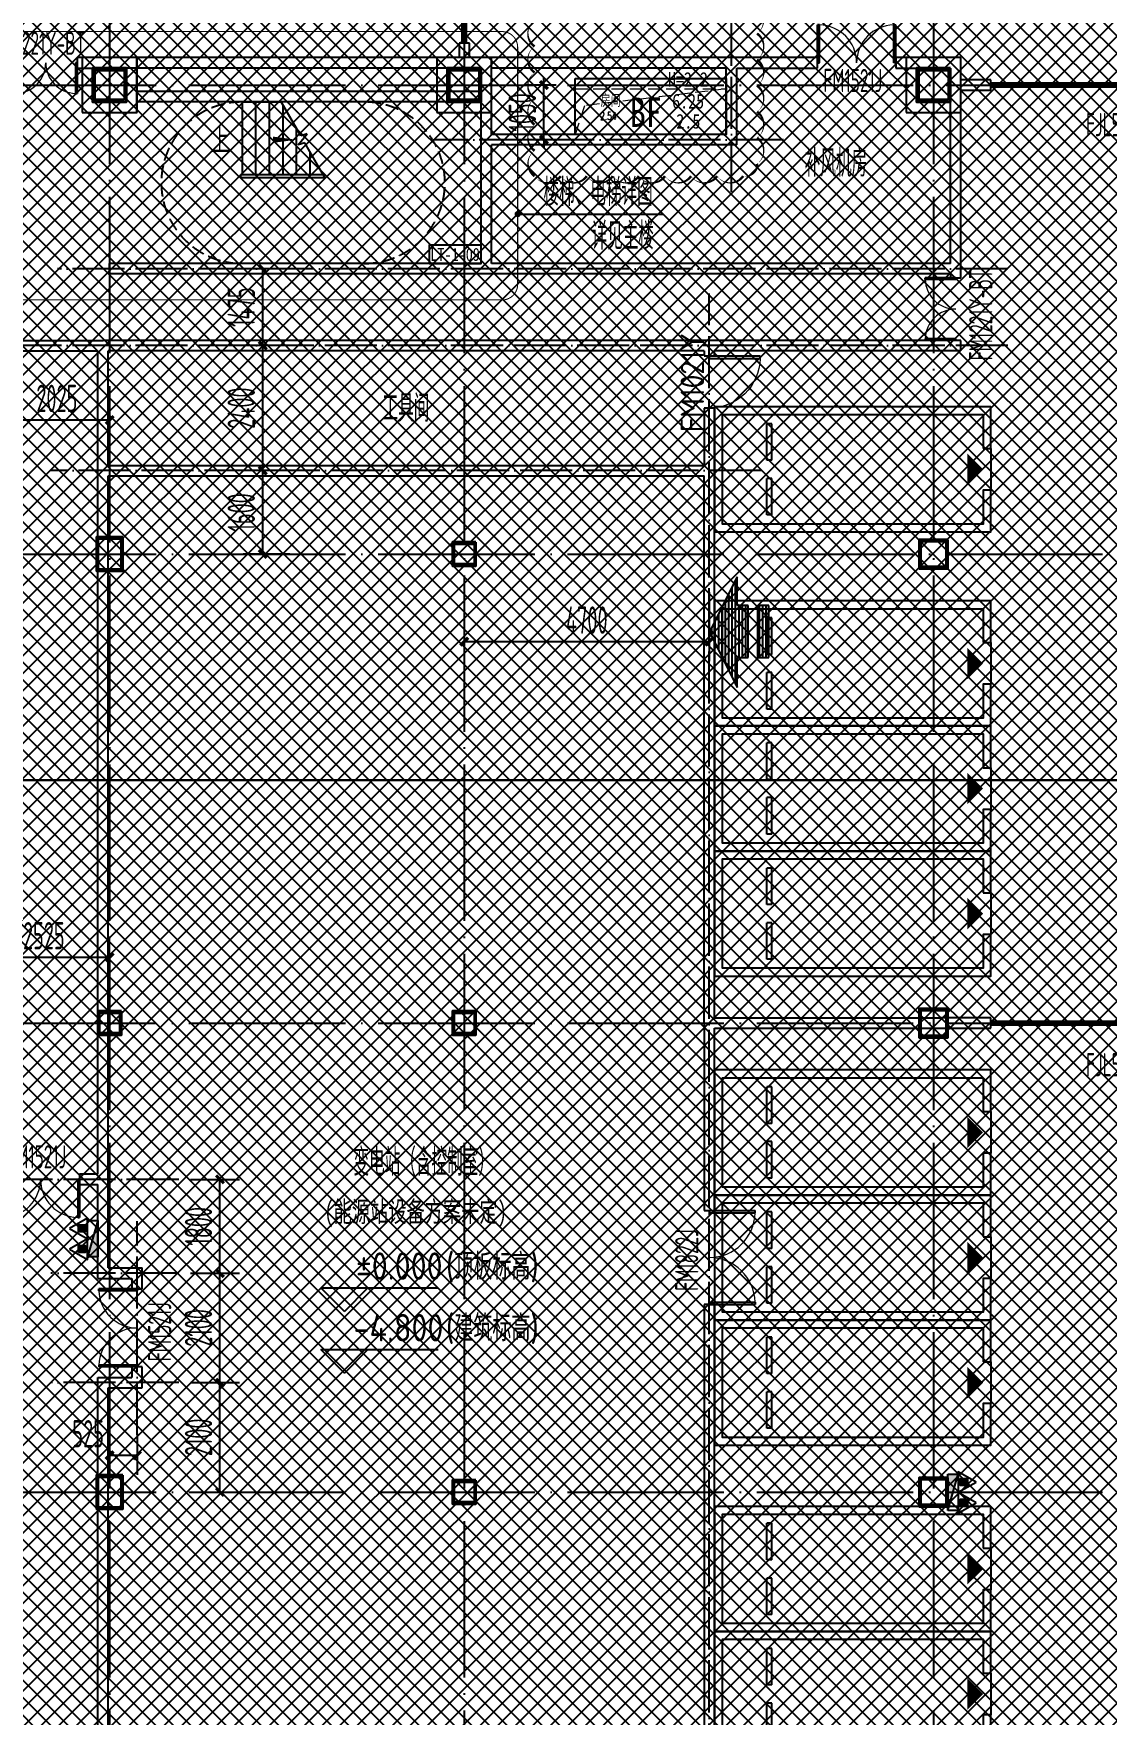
# Model space of a CAD drawing. Extents: x -473190 to 2138458, y -81875 to 2633646.
# Drawn here: x -21955 to -1384, y 123544 to 155797 of the extents above; entities that cross this region are included whole.
import ezdxf
from ezdxf.enums import TextEntityAlignment as Align

# ---------------------------------------------------------------- set-up
doc = ezdxf.new("R2010")
doc.units = 0
doc.header["$LTSCALE"] = 1000
for name, pattern in [('__DASH', [0.35, 0.25, -0.1]), ('DASH', [0.35, 0.25, -0.1]), ('DOTE', [2.42, 2, -0.2, 0.02, -0.2])]:
    doc.linetypes.add(name, pattern=pattern)
for name, color, linetype in [('00-停车位', 67, 'Continuous'), ('A-COLUMN', 2, 'Continuous'), ('A-DIM_SYMB', 3, 'Continuous'), ('A-PUB_TEXT', 7, 'Continuous'), ('A-ROOM_NAME', 23, 'Continuous'), ('A-STAIR', 3, 'Continuous'), ('A-WALL', 2, 'Continuous'), ('DIM_ELEV', 3, 'Continuous'), ('DIM_LEAD', 3, 'Continuous'), ('DOOR_FIRE', 4, 'Continuous'), ('DOOR_FIRE_TEXT', 7, 'Continuous'), ('DOTE', 1, 'DOTE'), ('PUB_DIM', 3, 'Continuous'), ('PUB_TEXT', 7, 'Continuous'), ('SPACE', 7, 'Continuous'), ('SRC-03F$0$A-SYMB-NUMB-T', 4, 'Continuous'), ('SRC-03F$0$A-WALL', 7, 'Continuous'), ('STAIR', 2, 'Continuous'), ('W-EQUIP_消火栓', 7, 'Continuous'), ('W-EQUIP_灭火器', 7, 'Continuous'), ('WINDOW', 4, 'Continuous'), ('WINDOW_TEXT', 7, 'Continuous'), ('索引线', 252, 'Continuous'), ('车行线', 4, 'Continuous'), ('雨棚投影', 147, 'Continuous')]:
    doc.layers.add(name, color=color, linetype=linetype)
doc.layers.add('HOLE', color=52, linetype='Continuous', lineweight=15)
doc.layers.add('钢柱', color=51, linetype='Continuous', lineweight=35)
doc.styles.add('8B2_01', font='simhei.ttf', dxfattribs={"width": 0.8})
doc.styles.add('8B2_02', font='tssdeng.shx', dxfattribs={"width": 0.6, "bigfont": 'TSSDCHN.shx'})
doc.styles.add('_TCH_DIM', font='SIMPLEX', dxfattribs={"bigfont": 'GBCBIG'})
doc.styles.add('_TCH_DIM_T3', font='tssdeng.shx', dxfattribs={"width": 0.564706, "bigfont": '@@@tssdchn.shx'})
doc.styles.add('_TCH_SPACE', font='SIMPLEX', dxfattribs={"height": 5, "bigfont": 'GBCBIG'})
doc.styles.add('_TCH_WINDOW', font='tssdeng.shx', dxfattribs={"width": 0.8, "height": 3.5, "bigfont": 'tssdchn.shx'})
doc.styles.add('SRC-03F$0$ECADI-TXT', font='simplex.shx', dxfattribs={"bigfont": 'hztxt.shx'})
doc.styles.get("Standard").update_dxf_attribs({"font": 'gbenor.shx', "bigfont": 'gbcbig.shx'})
doc.styles.add('黑体', font='simhei.ttf', dxfattribs={"width": 0.65})
doc.dimstyles.new('_TCH_ARCH&&150', dxfattribs={"dimtxt": 525, "dimasz": 150, "dimexe": 375, "dimexo": 450, "dimgap": 150, "dimtad": 1, "dimdec": 0, "dimzin": 0, "dimdsep": 46, "dimtxsty": '_TCH_DIM_T3', "dimblk": 'ARCHTICK', "dimcen": 0.09, "dimclrt": 7, "dimazin": 2, "dimtfac": 1, "dimtdec": 0, "dimtix": 1, "dimtmove": 2, "dimatfit": 3, "dimfxl": 0, "dimtolj": 1, "dimtzin": 0, "dimarcsym": 0})
pattern_1 = [(180, (1311608.96, -1168846.2), (8e-15, -101.6), [])]

# ---------------------------------------------------------------- blocks, each defined once
blk = doc.blocks.new('车位2400x5300')
at = {"layer": '00-停车位', "color": 251}
for p, q in [((-875, -1000), (-175, -1000)), ((-875, -1100), (-875, -1000)), ((-875, -1100), (-175, -1100)), ((-175, -1100), (-175, -1000)), ((175, -1000), (875, -1000)), ((175, -1100), (175, -1000)), ((175, -1100), (875, -1100)), ((875, -1100), (875, -1000)), ((400, -5300), (-400, -5300))]:
    blk.add_line(p, q, dxfattribs=at)
blk.add_lwpolyline([(400, -5150), (400, -5300), (1200, -5300), (1200, 0), (-1200, 0), (-1200, -5300), (-400, -5300), (-400, -5150), (-1050, -5150), (-1050, -150), (1050, -150), (1050, -5150), (400, -5150)], dxfattribs=at)
blk.add_lwpolyline([(0, -5150, 0, 600, 0), (0, -4850, 600, 600, 0)], format="xyseb", dxfattribs=at)
blk = doc.blocks.new('A$C796A13F6')
at = {"layer": '车行线', "linetype": '__DASH', "ltscale": 1.5}
blk.add_lwpolyline([(-72275, 0, -0.414214), (-69275, -3000)], format="xyb", dxfattribs=at)
blk = doc.blocks.new('TH66')
h = blk.add_hatch()
h.set_pattern_fill('ANSI31', color=246, scale=64, angle=135, style=0)
h.set_pattern_definition(pattern_1)
h.paths.add_polyline_path([(1277447, 511619), (1277447, 511948), (1278305, 511948), (1276651, 512782), (1274986, 511948), (1275880, 511948), (1275880, 511619)])
h = blk.add_hatch()
h.set_pattern_fill('ANSI31', color=246, scale=64, angle=135, style=0)
h.set_pattern_definition(pattern_1)
h.paths.add_polyline_path([(1277447, 510999), (1277447, 511335), (1275880, 511335), (1275880, 510999)])
at = {"color": 2}
for p, q in [((1276651, 512782), (1274986, 511948)), ((1278305, 511948), (1276651, 512782)), ((1274986, 511948), (1275880, 511948)), ((1275880, 511948), (1275880, 511619)), ((1275880, 511619), (1277447, 511619)), ((1277447, 511948), (1278305, 511948)), ((1277447, 511619), (1277447, 511948)), ((1275880, 511335), (1277447, 511335)), ((1275880, 511335), (1275880, 510999)), ((1275880, 510999), (1277447, 510999)), ((1277447, 510999), (1277447, 511335))]:
    blk.add_line(p, q, dxfattribs=at)
blk = doc.blocks.new('A$C145B3C7C')
at = {"xscale": 0.6400000000000002, "yscale": 0.6400000000000002, "zscale": 0.6400000000000002, "rotation": 90}
blk.add_blockref('TH66', (402533, -833705), dxfattribs=at)
blk = doc.blocks.new('A$C00330F2E')
at = {"layer": 'A-COLUMN'}
for p, q in [((34175, 200), (33125, 200)), ((33125, 200), (33125, -850)), ((34175, -850), (34175, 200)), ((40975, 200), (39925, 200)), ((39925, 200), (39925, -850)), ((40975, -850), (40975, 200)), ((49975, 200), (48925, 200)), ((48925, 200), (48925, -850)), ((49975, -850), (49975, 200)), ((33125, -850), (34175, -850)), ((39925, -850), (40975, -850)), ((48925, -850), (49975, -850))]:
    blk.add_line(p, q, dxfattribs=at)
at = {"layer": '钢柱', "color": 4, "lineweight": 35}
for points in [[(33975, 0), (33325, 0), (33325, -650), (33975, -650)], [(40775, 0), (40125, 0), (40125, -650), (40775, -650)], [(49775, 0), (49125, 0), (49125, -650), (49775, -650)], [(33935, -610), (33365, -610), (33365, -40), (33935, -40)], [(40735, -610), (40165, -610), (40165, -40), (40735, -40)], [(49735, -610), (49165, -610), (49165, -40), (49735, -40)], [(33900, -9000), (33400, -9000), (33400, -9650), (33900, -9650)], [(33870, -9620), (33430, -9620), (33430, -9030), (33870, -9030)], [(40675, -9100), (40225, -9100), (40225, -9550), (40675, -9550)], [(40645, -9520), (40255, -9520), (40255, -9130), (40645, -9130)], [(49725, -9050), (49175, -9050), (49175, -9600), (49725, -9600)], [(49695, -9570), (49205, -9570), (49205, -9080), (49695, -9080)], [(49725, -18050), (49175, -18050), (49175, -18600), (49725, -18600)], [(33875, -18100), (33425, -18100), (33425, -18550), (33875, -18550)], [(33845, -18520), (33455, -18520), (33455, -18130), (33845, -18130)], [(40675, -18100), (40225, -18100), (40225, -18550), (40675, -18550)], [(40645, -18520), (40255, -18520), (40255, -18130), (40645, -18130)], [(49695, -18570), (49205, -18570), (49205, -18080), (49695, -18080)], [(33900, -27000), (33400, -27000), (33400, -27650), (33900, -27650)], [(33870, -27620), (33430, -27620), (33430, -27030), (33870, -27030)], [(49725, -27050), (49175, -27050), (49175, -27600), (49725, -27600)], [(49695, -27570), (49205, -27570), (49205, -27080), (49695, -27080)], [(40675, -27100), (40225, -27100), (40225, -27550), (40675, -27550)], [(40645, -27520), (40255, -27520), (40255, -27130), (40645, -27130)]]:
    blk.add_lwpolyline(points, close=True, dxfattribs=at)
blk = doc.blocks.new('A$C4F5A101F')
at = {"layer": 'DOTE', "color": 16, "linetype": 'DOTE', "ltscale": 1.5}
for p, q in [((-223139.7, 16373.7), (-223139.7, -213765.2)), ((-216339.7, 16373.7), (-216339.7, -213765.2)), ((-207339.7, 16373.7), (-207339.7, -213765.2)), ((-297848.4, -3257.4), (-173939.7, -3257.4)), ((-297848.4, -12257.4), (-173939.7, -12257.4)), ((-297848.4, -21257.4), (-173939.7, -21257.4)), ((-297848.4, -30257.4), (-173939.7, -30257.4))]:
    blk.add_line(p, q, dxfattribs=at)
blk = doc.blocks.new('_ArchTick')
at = {"color": 0, "linetype": 'ByBlock', "const_width": 0.4}
blk.add_lwpolyline([(-0.5, -0.5), (0.5, 0.5)], dxfattribs=at)
blk = doc.blocks.new('*D5518')
at = {"layer": 'Defpoints', "color": 0, "transparency": 16777216}
for p in [(41325, 4421), (46025, 4421), (46025, 3019)]:
    blk.add_point(p, dxfattribs=at)
at = {"layer": 'PUB_DIM', "color": 0, "lineweight": -2, "transparency": 16777216}
for p, q in [((41325, 3971), (41325, 2644)), ((46025, 3971), (46025, 2644)), ((41325, 3019), (46025, 3019))]:
    blk.add_line(p, q, dxfattribs=at)
at = {"layer": 'PUB_DIM', "color": 0, "lineweight": -2, "transparency": 16777216, "xscale": 150, "yscale": 150, "zscale": 150, "rotation": 180}
blk.add_blockref('_ArchTick', (41325, 3019), dxfattribs=at)
at = {"layer": 'PUB_DIM', "color": 0, "lineweight": -2, "transparency": 16777216, "xscale": 150, "yscale": 150, "zscale": 150}
blk.add_blockref('_ArchTick', (46025, 3019), dxfattribs=at)
at = {"layer": 'PUB_DIM', "color": 7, "transparency": 16777216, "insert": (43675, 3432), "char_height": 525, "attachment_point": 5, "style": '_TCH_DIM_T3'}
blk.add_mtext('\\A1;4700', dxfattribs=at)
blk = doc.blocks.new('*D5526')
at = {"layer": 'Defpoints', "color": 0, "transparency": 16777216}
for p in [(34525, -11733), (35050, -11733), (35050, -12593)]:
    blk.add_point(p, dxfattribs=at)
at = {"layer": 'PUB_DIM', "color": 0, "lineweight": -2, "transparency": 16777216}
for p, q in [((34525, -12183), (34525, -12968)), ((35050, -12183), (35050, -12968)), ((34525, -12593), (35050, -12593))]:
    blk.add_line(p, q, dxfattribs=at)
at = {"layer": 'PUB_DIM', "color": 0, "lineweight": -2, "transparency": 16777216, "xscale": 150, "yscale": 150, "zscale": 150, "rotation": 180}
blk.add_blockref('_ArchTick', (34525, -12593), dxfattribs=at)
at = {"layer": 'PUB_DIM', "color": 0, "lineweight": -2, "transparency": 16777216, "xscale": 150, "yscale": 150, "zscale": 150}
blk.add_blockref('_ArchTick', (35050, -12593), dxfattribs=at)
at = {"layer": 'PUB_DIM', "color": 7, "transparency": 16777216, "insert": (34113, -12180), "char_height": 525, "attachment_point": 5, "style": '_TCH_DIM_T3'}
blk.add_mtext('\\A1;525', dxfattribs=at)
blk = doc.blocks.new('*D5527')
at = {"layer": 'Defpoints', "color": 0, "transparency": 16777216}
for p in [(35624, -11200), (36641, -11200), (35624, -13300)]:
    blk.add_point(p, dxfattribs=at)
at = {"layer": 'PUB_DIM', "color": 0, "lineweight": -2, "transparency": 16777216}
for p, q in [((36074, -11200), (37016, -11200)), ((36641, -13300), (36641, -11200)), ((36074, -13300), (37016, -13300))]:
    blk.add_line(p, q, dxfattribs=at)
at = {"layer": 'PUB_DIM', "color": 0, "lineweight": -2, "transparency": 16777216, "xscale": 150, "yscale": 150, "zscale": 150}
for p, rotation in [((36641, -11200), 90), ((36641, -13300), 270)]:
    blk.add_blockref('_ArchTick', p, dxfattribs=dict(at, rotation=rotation))
at = {"layer": 'PUB_DIM', "color": 7, "transparency": 16777216, "insert": (36229, -12250), "char_height": 525, "attachment_point": 5, "rotation": 90, "style": '_TCH_DIM_T3'}
blk.add_mtext('\\A1;2100', dxfattribs=at)
blk = doc.blocks.new('*D5528')
at = {"layer": 'Defpoints', "color": 0, "transparency": 16777216}
for p in [(35624, -9100), (36641, -9100), (35624, -11200)]:
    blk.add_point(p, dxfattribs=at)
at = {"layer": 'PUB_DIM', "color": 0, "lineweight": -2, "transparency": 16777216}
for p, q in [((36074, -9100), (37016, -9100)), ((36641, -11200), (36641, -9100)), ((36074, -11200), (37016, -11200))]:
    blk.add_line(p, q, dxfattribs=at)
at = {"layer": 'PUB_DIM', "color": 0, "lineweight": -2, "transparency": 16777216, "xscale": 150, "yscale": 150, "zscale": 150}
for p, rotation in [((36641, -9100), 90), ((36641, -11200), 270)]:
    blk.add_blockref('_ArchTick', p, dxfattribs=dict(at, rotation=rotation))
at = {"layer": 'PUB_DIM', "color": 7, "transparency": 16777216, "insert": (36229, -10150), "char_height": 525, "attachment_point": 5, "rotation": 90, "style": '_TCH_DIM_T3'}
blk.add_mtext('\\A1;2100', dxfattribs=at)
blk = doc.blocks.new('*D5529')
at = {"layer": 'Defpoints', "color": 0, "transparency": 16777216}
for p in [(35624, -7300), (36641, -7300), (35624, -9100)]:
    blk.add_point(p, dxfattribs=at)
at = {"layer": 'PUB_DIM', "color": 0, "lineweight": -2, "transparency": 16777216}
for p, q in [((36074, -7300), (37016, -7300)), ((36641, -9100), (36641, -7300)), ((36074, -9100), (37016, -9100))]:
    blk.add_line(p, q, dxfattribs=at)
at = {"layer": 'PUB_DIM', "color": 0, "lineweight": -2, "transparency": 16777216, "xscale": 150, "yscale": 150, "zscale": 150}
for p, rotation in [((36641, -7300), 90), ((36641, -9100), 270)]:
    blk.add_blockref('_ArchTick', p, dxfattribs=dict(at, rotation=rotation))
at = {"layer": 'PUB_DIM', "color": 7, "transparency": 16777216, "insert": (36229, -8200), "char_height": 525, "attachment_point": 5, "rotation": 90, "style": '_TCH_DIM_T3'}
blk.add_mtext('\\A1;1800', dxfattribs=at)
blk = doc.blocks.new('*D5530')
at = {"layer": 'Defpoints', "color": 0, "transparency": 16777216}
for p in [(37462, 6300), (38433, 6300), (38433, 4700)]:
    blk.add_point(p, dxfattribs=at)
at = {"layer": 'PUB_DIM', "color": 0, "lineweight": -2, "transparency": 16777216}
for p, q in [((37983, 6300), (37087, 6300)), ((37462, 4700), (37462, 6300)), ((37983, 4700), (37087, 4700))]:
    blk.add_line(p, q, dxfattribs=at)
at = {"layer": 'PUB_DIM', "color": 0, "lineweight": -2, "transparency": 16777216, "xscale": 150, "yscale": 150, "zscale": 150}
for p, rotation in [((37462, 6300), 90), ((37462, 4700), 270)]:
    blk.add_blockref('_ArchTick', p, dxfattribs=dict(at, rotation=rotation))
at = {"layer": 'PUB_DIM', "color": 7, "transparency": 16777216, "insert": (37049, 5500), "char_height": 525, "attachment_point": 5, "rotation": 90, "style": '_TCH_DIM_T3'}
blk.add_mtext('\\A1;1600', dxfattribs=at)
blk = doc.blocks.new('*D5531')
at = {"layer": 'Defpoints', "color": 0, "transparency": 16777216}
for p in [(37462, 8700), (38433, 8700), (38433, 6300)]:
    blk.add_point(p, dxfattribs=at)
at = {"layer": 'PUB_DIM', "color": 0, "lineweight": -2, "transparency": 16777216}
for p, q in [((37983, 8700), (37087, 8700)), ((37462, 6300), (37462, 8700)), ((37983, 6300), (37087, 6300))]:
    blk.add_line(p, q, dxfattribs=at)
at = {"layer": 'PUB_DIM', "color": 0, "lineweight": -2, "transparency": 16777216, "xscale": 150, "yscale": 150, "zscale": 150}
for p, rotation in [((37462, 8700), 90), ((37462, 6300), 270)]:
    blk.add_blockref('_ArchTick', p, dxfattribs=dict(at, rotation=rotation))
at = {"layer": 'PUB_DIM', "color": 7, "transparency": 16777216, "insert": (37049, 7500), "char_height": 525, "attachment_point": 5, "rotation": 90, "style": '_TCH_DIM_T3'}
blk.add_mtext('\\A1;2400', dxfattribs=at)
blk = doc.blocks.new('*D5532')
at = {"layer": 'Defpoints', "color": 0, "transparency": 16777216}
for p in [(37462, 10175), (38433, 10175), (38433, 8700)]:
    blk.add_point(p, dxfattribs=at)
at = {"layer": 'PUB_DIM', "color": 0, "lineweight": -2, "transparency": 16777216}
for p, q in [((37983, 10175), (37087, 10175)), ((37462, 8700), (37462, 10175)), ((37983, 8700), (37087, 8700))]:
    blk.add_line(p, q, dxfattribs=at)
at = {"layer": 'PUB_DIM', "color": 0, "lineweight": -2, "transparency": 16777216, "xscale": 150, "yscale": 150, "zscale": 150}
for p, rotation in [((37462, 10175), 90), ((37462, 8700), 270)]:
    blk.add_blockref('_ArchTick', p, dxfattribs=dict(at, rotation=rotation))
at = {"layer": 'PUB_DIM', "color": 7, "transparency": 16777216, "insert": (37049, 9437), "char_height": 525, "attachment_point": 5, "rotation": 90, "style": '_TCH_DIM_T3'}
blk.add_mtext('\\A1;1475', dxfattribs=at)
blk = doc.blocks.new('*D5533')
at = {"layer": 'Defpoints', "color": 0, "transparency": 16777216}
for p in [(50325, 15762), (46450, 14577), (50325, 14577)]:
    blk.add_point(p, dxfattribs=at)
at = {"layer": 'PUB_DIM', "color": 0, "lineweight": -2, "transparency": 16777216}
for p, q in [((46450, 15027), (46450, 16137)), ((50325, 15027), (50325, 16137)), ((46450, 15762), (50325, 15762))]:
    blk.add_line(p, q, dxfattribs=at)
at = {"layer": 'PUB_DIM', "color": 0, "lineweight": -2, "transparency": 16777216, "xscale": 150, "yscale": 150, "zscale": 150, "rotation": 180}
blk.add_blockref('_ArchTick', (46450, 15762), dxfattribs=at)
at = {"layer": 'PUB_DIM', "color": 0, "lineweight": -2, "transparency": 16777216, "xscale": 150, "yscale": 150, "zscale": 150}
blk.add_blockref('_ArchTick', (50325, 15762), dxfattribs=at)
at = {"layer": 'PUB_DIM', "color": 7, "transparency": 16777216, "insert": (48388, 16175), "char_height": 525, "attachment_point": 5, "style": '_TCH_DIM_T3'}
blk.add_mtext('\\A1;3875', dxfattribs=at)
blk = doc.blocks.new('*D5534')
at = {"layer": 'Defpoints', "color": 0, "transparency": 16777216}
for p in [(42852, 13700), (43535, 13700), (43535, 12650)]:
    blk.add_point(p, dxfattribs=at)
at = {"layer": 'PUB_DIM', "color": 0, "lineweight": -2, "transparency": 16777216}
for p, q in [((43085, 13700), (42477, 13700)), ((42852, 13700), (42852, 13850)), ((42852, 12650), (42852, 13700)), ((43085, 12650), (42477, 12650)), ((42852, 12650), (42852, 12500))]:
    blk.add_line(p, q, dxfattribs=at)
at = {"layer": 'PUB_DIM', "color": 0, "lineweight": -2, "transparency": 16777216, "xscale": 150, "yscale": 150, "zscale": 150}
for p, rotation in [((42852, 13700), 270), ((42852, 12650), 90)]:
    blk.add_blockref('_ArchTick', p, dxfattribs=dict(at, rotation=rotation))
at = {"layer": 'PUB_DIM', "color": 7, "transparency": 16777216, "insert": (42439, 13175), "char_height": 525, "attachment_point": 5, "rotation": 90, "style": '_TCH_DIM_T3'}
blk.add_mtext('\\A1;1050', dxfattribs=at)
blk = doc.blocks.new('*D5588')
at = {"layer": 'Defpoints', "color": 0, "transparency": 16777216}
for p in [(34525, -3037), (32000, -4064), (34525, -4064)]:
    blk.add_point(p, dxfattribs=at)
at = {"layer": 'PUB_DIM', "color": 0, "lineweight": -2, "transparency": 16777216}
for p, q in [((32000, -3614), (32000, -2662)), ((34525, -3614), (34525, -2662)), ((32000, -3037), (34525, -3037))]:
    blk.add_line(p, q, dxfattribs=at)
at = {"layer": 'PUB_DIM', "color": 0, "lineweight": -2, "transparency": 16777216, "xscale": 150, "yscale": 150, "zscale": 150, "rotation": 180}
blk.add_blockref('_ArchTick', (32000, -3037), dxfattribs=at)
at = {"layer": 'PUB_DIM', "color": 0, "lineweight": -2, "transparency": 16777216, "xscale": 150, "yscale": 150, "zscale": 150}
blk.add_blockref('_ArchTick', (34525, -3037), dxfattribs=at)
at = {"layer": 'PUB_DIM', "color": 7, "transparency": 16777216, "insert": (33263, -2624), "char_height": 525, "attachment_point": 5, "style": '_TCH_DIM_T3'}
blk.add_mtext('\\A1;2525', dxfattribs=at)
blk = doc.blocks.new('*D5595')
at = {"layer": 'Defpoints', "color": 0, "transparency": 16777216}
for p in [(32500, 8339), (34525, 8339), (34525, 7273)]:
    blk.add_point(p, dxfattribs=at)
at = {"layer": 'PUB_DIM', "color": 0, "lineweight": -2, "transparency": 16777216}
for p, q in [((32500, 7889), (32500, 6898)), ((34525, 7889), (34525, 6898)), ((32500, 7273), (34525, 7273))]:
    blk.add_line(p, q, dxfattribs=at)
at = {"layer": 'PUB_DIM', "color": 0, "lineweight": -2, "transparency": 16777216, "xscale": 150, "yscale": 150, "zscale": 150, "rotation": 180}
blk.add_blockref('_ArchTick', (32500, 7273), dxfattribs=at)
at = {"layer": 'PUB_DIM', "color": 0, "lineweight": -2, "transparency": 16777216, "xscale": 150, "yscale": 150, "zscale": 150}
blk.add_blockref('_ArchTick', (34525, 7273), dxfattribs=at)
at = {"layer": 'PUB_DIM', "color": 7, "transparency": 16777216, "insert": (33513, 7686), "char_height": 525, "attachment_point": 5, "style": '_TCH_DIM_T3'}
blk.add_mtext('\\A1;2025', dxfattribs=at)
blk = doc.blocks.new('SRC-03F$0$ECADI-TAG-CODE')
at = {"layer": 'SRC-03F$0$A-SYMB-NUMB-T', "color": 1}
blk.add_lwpolyline([(3.41, 8.1), (13.41, 8.1), (13.41, 4.6), (3.41, 4.6)], close=True, dxfattribs=at)
at = {"layer": 'SRC-03F$0$A-SYMB-NUMB-T', "style": 'SRC-03F$0$ECADI-TXT', "width": 0.7}
blk.add_attdef('CODE', text='', height=2.5, dxfattribs=at).set_placement((8.41, 6.35), align=Align.MIDDLE_CENTER)
blk = doc.blocks.new('$TwtSys$00000434')
for p, q in [((-0.5, 0.5), (-0.5, -0.5)), ((-0.5, -0.5), (0.5, 0.5)), ((0.5, 0.5), (-0.5, 0.5)), ((0.5, -0.5), (0.5, 0.5)), ((-0.5, -0.5), (0.5, -0.5))]:
    blk.add_line(p, q)
blk.add_solid([(0.5, -0.5), (0.5, 0.5), (-0.5, -0.5)])
blk = doc.blocks.new('$TwtSys$00000546')
h = blk.add_hatch()
h.set_pattern_fill('ANSI31', color=256, scale=200, style=0)
h.set_pattern_definition([(45, (-38543.802, -6670.83), (-17.67767, 17.67767), [])])
h.paths.add_polyline_path([(-65, 174), (65, 174), (65, 44), (-65, 44)])
for points in [[(0, 344), (-198, 0), (198, 0)], [(-65, 174), (65, 174), (65, 44), (-65, 44)]]:
    blk.add_lwpolyline(points, close=True)
blk = doc.blocks.new('zzzzzzzzzzzzzzzz')
at = {"layer": 'A-COLUMN'}
for p, q in [((-37884, -174735), (-38934, -174735)), ((-38934, -174735), (-38934, -175785)), ((-37884, -175785), (-37884, -174735)), ((-31084, -174735), (-32134, -174735)), ((-32134, -174735), (-32134, -175785)), ((-31084, -175785), (-31084, -174735)), ((-22084, -174735), (-23134, -174735)), ((-23134, -174735), (-23134, -175785)), ((-22084, -175785), (-22084, -174735)), ((-38934, -175785), (-37884, -175785)), ((-32134, -175785), (-31084, -175785)), ((-23134, -175785), (-22084, -175785)), ((-38159, -183935), (-38659, -183935)), ((-38659, -183935), (-38659, -184585)), ((-38159, -184585), (-38159, -183935)), ((-38659, -184585), (-38159, -184585)), ((-38184, -193035), (-38634, -193035)), ((-38634, -193035), (-38634, -193485)), ((-38184, -193485), (-38184, -193035)), ((-22334, -192985), (-22884, -192985)), ((-22884, -192985), (-22884, -193535)), ((-22334, -193535), (-22334, -192985)), ((-38634, -193485), (-38184, -193485)), ((-22884, -193535), (-22334, -193535)), ((-38159, -201935), (-38659, -201935)), ((-38659, -201935), (-38659, -202585)), ((-38159, -202585), (-38159, -201935)), ((-38659, -202585), (-38159, -202585))]:
    blk.add_line(p, q, dxfattribs=at)
blk.add_blockref('A$C00330F2E', (-72059, -174935))
blk = doc.blocks.new('A$C11751E51')
blk.add_lwpolyline([(-78981.7, 127991.9, 0, 50, 0.5205671), (-78981.7, 127491.9, 0, 50, 0.5205671), (-78981.7, 126991.9, 0, 50, 0.5205671), (-78981.7, 126491.9, 0, 50, 0.5205671), (-78981.7, 125991.9, 0, 50, 0.5205671), (-78981.7, 125491.9, 0, 50, 0.5205671), (-78981.7, 125004.5, 0, 50, 0.5205671), (-78481.7, 125004.5, 0, 50, 0.5205671), (-77981.7, 125004.5, 0, 50, 0.5205671), (-77481.7, 125004.5, 0, 50, 0.5205671), (-76981.7, 125004.5, 0, 50, 0.5205671), (-76481.7, 125004.5, 0, 50, 0.5205671), (-75981.7, 125004.5, 0, 50, 0.5205671), (-75481.7, 125004.5, 0, 50, 0.5205671), (-74981.7, 125004.5, 0, 50, 0.5205671), (-74716.8, 125239.6, 0, 50, 0.5205671), (-74716.8, 125739.6, 0, 50, 0.5205671), (-74716.8, 126239.6, 0, 50, 0.5205671), (-74716.8, 126739.6, 0, 50, 0.5205671), (-74716.8, 127239.6, 0, 50, 0.5205671), (-74716.8, 127739.6, 0, 50, 0.5205671), (-74723.2, 128233.3, 0, 50, 0.5205671)], format="xyseb")
at = {"layer": 'HOLE', "linetype": 'DASH'}
for points in [[(-75306.5, 126677.4), (-78026.9, 126355.3), (-78206.5, 125802.4)], [(-75306.5, 126677.4), (-75306.5, 125802.4), (-78206.5, 125802.4), (-78206.5, 126677.4), (-75306.5, 126677.4)]]:
    blk.add_lwpolyline(points, dxfattribs=at)
at = {"layer": 'SPACE', "style": '_TCH_SPACE'}
blk.add_text('房间', height=241.13, dxfattribs=at).set_placement((-77716.5, 126330.9))
at = {"layer": 'SPACE', "style": '_TCH_SPACE', "width": 0.705882}
blk.add_text('2.54', height=148.75, dxfattribs=at).set_placement((-77726.1, 126081.6))
blk = doc.blocks.new('ADFASDF')
h = blk.add_hatch()
h.set_pattern_fill('ANSI37', color=8, scale=150)
h.set_pattern_definition([(45, (0, 0), (-168.3798, 168.3798), []), (135, (0, 0), (-168.3798, -168.3798), [])])
h.paths.add_polyline_path([(521397, 239186), (521397, 224886), (539697, 224886), (539697, 169261), (524947, 169261), (524947, 171211), (527822, 171211), (527922, 176611), (501318, 176611), (501125, 109884), (530547, 109887), (530547, 107449), (538188, 100503), (536147, 98236), (540086, 94690), (517812, 69953), (517812, 59790), (482108, 20136), (405247, 20136), (405247, 26086), (391997, 40436), (391997, 64736), (399997, 64738), (399997, 239186), (409022, 239186)])
blk = doc.blocks.new('$DorLib2D$00000213')
at = {"color": 0, "linetype": 'DASH', "const_width": 0.02}
blk.add_lwpolyline([(0.5, 0), (-0.5, 0)], dxfattribs=at)
blk = doc.blocks.new('$DorLib2D$00000002')
for p, q in [((-0.5, 0), (-0.5, 0.4875)), ((-0.475, 0.4875), (-0.5, 0.4875)), ((-0.475, 0), (-0.475, 0.4875)), ((0.475, 0), (0.475, 0.4875)), ((0.475, 0.4875), (0.5, 0.4875)), ((0.5, 0), (0.5, 0.4875)), ((-0.5, 0), (-0.475, 0)), ((0.5, 0), (0.475, 0))]:
    blk.add_line(p, q)
at = {"lineweight": 13}
for centre, start, end in [((-0.4875, 0), 0, 88.53072), ((0.4875, 0), 91.46928, 180)]:
    blk.add_arc(centre, 0.4875, start, end, dxfattribs=at)
blk = doc.blocks.new('$DorLib2D$00000001')
for p, q in [((0.45, 0.975), (0.5, 0.975)), ((0.45, 0), (0.45, 0.975)), ((0.5, 0), (0.5, 0.975)), ((0.5, 0), (0.45, 0))]:
    blk.add_line(p, q)
at = {"lineweight": 13}
blk.add_arc((0.475, 0), 0.975, 91.4693, 180, dxfattribs=at)
blk = doc.blocks.new('A$C2B5B1B2C')
at = {"layer": 'DOTE', "linetype": 'DOTE', "ltscale": 0.5}
for p, q in [((46450, 11650), (46450, 15125)), ((47450, 12650), (40750, 12650)), ((51750, 10175), (33525, 10175)), ((46025, -40517.9), (46025, 9700)), ((51750, 8700), (10300, 8700)), ((47025, 6300), (33400, 6300)), ((35850, -7300), (31000, -7300)), ((35050, -12200), (35050, -8100)), ((35850, -9100), (33400, -9100)), ((35850, -11200), (33400, -11200))]:
    blk.add_line(p, q, dxfattribs=at)
at = {"layer": 'PUB_DIM'}
for p1, p2, distance, picture, middle in [((46450, 14576.6), (50325, 14576.6), 1185.7, '*D5533', (48387.5, 16174.8)), ((43535.2, 12650), (43535.2, 13700), 683.6, '*D5534', (42439.1, 13175)), ((38433, 8700), (38433, 10175), 971.2, '*D5532', (37049.3, 9437.5)), ((38433, 6300), (38433, 8700), 971.2, '*D5531', (37049.3, 7500)), ((32500, 8338.8), (34525, 8338.8), -1065.8, '*D5595', (33512.5, 7685.5)), ((38433, 4700), (38433, 6300), 971.2, '*D5530', (37049.3, 5500)), ((41325, 4420.8), (46025, 4420.8), -1401.4, '*D5518', (43675, 3431.9)), ((32000, -4063.7), (34525, -4063.7), 1027, '*D5588', (33262.5, -2624.2)), ((35624.1, -9100), (35624.1, -7300), -1017.4, '*D5529', (36228.9, -8200)), ((35624.1, -11200), (35624.1, -9100), -1017.4, '*D5528', (36228.9, -10150)), ((35624.1, -13300), (35624.1, -11200), -1017.4, '*D5527', (36228.9, -12250))]:
    dim = blk.add_aligned_dim(p1=p1, p2=p2, distance=distance, dimstyle='_TCH_ARCH&&150', dxfattribs=at)
    dim.commit()
    dim.dimension.update_dxf_attribs({"geometry": picture, "text_midpoint": middle})
dim = blk.add_linear_dim(base=(35050, -12592.7), p1=(34525, -11732.8), p2=(35050, -11732.8), angle=0, dimstyle='_TCH_ARCH&&150', dxfattribs=at)
dim.commit()
dim.dimension.update_dxf_attribs({"geometry": '*D5526', "text_midpoint": (34113.3, -12180.2), "dimtype": 161})

msp = doc.modelspace()

# ---------------------------------------------------------------- linework, layer by layer
msp.add_lwpolyline([(-11572.7, 154935.6), (-8672.7, 154935.6), (-8672.7, 153860.6), (-11572.7, 153860.6)], close=True)
at = {"linetype": 'DASH', "const_width": 40}
msp.add_lwpolyline([(-90723.6, 141471.9), (133656.7, 141471.9)], dxfattribs=at)
at = {"layer": 'A-DIM_SYMB'}
msp.add_lwpolyline([(-18087.7, 153760.6, 0, 0, 0), (-16917.7, 153760.6, 0, 120, 0), (-17367.7, 153760.6, 0, 0, 0)], format="xyseb", dxfattribs=at)
at = {"layer": 'A-STAIR'}
for p, q in [((-17957.7, 154485.6), (-17206.3, 154485.6)), ((-17957.7, 154485.6), (-17957.7, 153095.6)), ((-17697.7, 154485.6), (-17697.7, 153095.6)), ((-17437.7, 154485.6), (-17437.7, 153095.6)), ((-16832.7, 153838.4), (-17206.3, 154485.6)), ((-17177.7, 154436.1), (-17177.7, 153095.6)), ((-16917.7, 153985.7), (-16917.7, 153095.6)), ((-16883.2, 153665.1), (-16710.3, 153871.2)), ((-16710.3, 153871.2), (-16832.7, 153838.4)), ((-16752.8, 153700.1), (-16883.2, 153665.1)), ((-16369.2, 153035.6), (-16752.8, 153700.1)), ((-16657.7, 153535.4), (-16657.7, 153095.6)), ((-17987.7, 153095.6), (-16403.8, 153095.6)), ((-17987.7, 153095.6), (-17987.7, 153035.6)), ((-17987.7, 153035.6), (-16369.2, 153035.6)), ((-17957.7, 153035.6), (-16369.2, 153035.6))]:
    msp.add_line(p, q, dxfattribs=at)
at = {"layer": 'A-WALL'}
for p, q in [((-13597.7, 155610.6), (-13797.7, 155610.6)), ((-13797.7, 155610.6), (-13797.7, 155335.6)), ((-13597.7, 155335.6), (-13597.7, 155610.6)), ((-20497.7, 155335.6), (-21122.7, 155335.6)), ((-21122.7, 155335.6), (-21122.7, 155135.6)), ((-21122.7, 155135.6), (-20497.7, 155135.6)), ((-13797.7, 155335.6), (-20497.7, 155335.6)), ((-13697.7, 155135.6), (-20497.7, 155135.6)), ((-13372.7, 155135.6), (-13697.7, 155135.6)), ((-13272.7, 155335.6), (-13597.7, 155335.6)), ((-13372.7, 154685.6), (-13372.7, 155135.6)), ((-8572.7, 155335.6), (-13272.7, 155335.6)), ((-13172.7, 154585.6), (-13172.7, 155135.6)), ((-8672.7, 155135.6), (-13172.7, 155135.6)), ((-8672.7, 153860.6), (-8672.7, 155135.6)), ((-6922.7, 155335.6), (-8572.7, 155335.6)), ((-8472.7, 155135.6), (-6922.7, 155135.6)), ((-8472.7, 153660.6), (-8472.7, 155135.6)), ((-6922.7, 155135.6), (-6922.7, 155335.6)), ((-4172.7, 155335.6), (-5422.7, 155335.6)), ((-5422.7, 155335.6), (-5422.7, 155135.6)), ((-5422.7, 155135.6), (-4372.7, 155135.6)), ((-4372.7, 154810.6), (-4372.7, 155135.6)), ((-4172.7, 154910.6), (-4172.7, 155335.6)), ((-3597.8, 154910.6), (-4172.7, 154910.6)), ((-3597.8, 154710.6), (-3597.8, 154910.6)), ((-13372.7, 154685.6), (-19972.7, 154685.6)), ((-19972.7, 154485.6), (-19972.7, 154685.6)), ((-13172.7, 153860.6), (-13172.7, 154585.6)), ((-4372.7, 151385.6), (-4372.7, 154810.6)), ((-4172.7, 151285.6), (-4172.7, 154710.6)), ((-4172.7, 154710.6), (-3597.8, 154710.6)), ((-13372.7, 154485.6), (-19972.7, 154485.6)), ((-13372.7, 153760.6), (-13372.7, 154485.6)), ((-8672.7, 153860.6), (-13172.7, 153860.6)), ((-13372.7, 151385.6), (-13372.7, 153760.6)), ((-13172.7, 151385.6), (-13172.7, 153660.6)), ((-8472.7, 153660.6), (-13172.7, 153660.6)), ((-13372.7, 151385.6), (-20497.7, 151385.6)), ((-20497.7, 151185.6), (-20497.7, 151385.6)), ((-4372.7, 151385.6), (-13172.7, 151385.6)), ((-4172.7, 151110.6), (-4172.7, 151285.6)), ((-13272.7, 151185.6), (-20497.7, 151185.6)), ((-4372.7, 151185.6), (-13272.7, 151185.6)), ((-4372.7, 151185.6), (-4372.7, 151110.6)), ((-4372.7, 151110.6), (-4172.7, 151110.6)), ((-22522.7, 149710.6), (-20722.7, 149710.6)), ((-22422.7, 149910.6), (-20622.7, 149910.6)), ((-20722.7, 147410.6), (-20722.7, 149710.6)), ((-8997.8, 149910.6), (-20622.7, 149910.6)), ((-9097.8, 149710.6), (-20522.7, 149710.6)), ((-20522.7, 147510.6), (-20522.7, 149710.6)), ((-9097.8, 149710.6), (-9097.8, 149610.6)), ((-4372.7, 149910.6), (-8997.8, 149910.6)), ((-4172.7, 149710.6), (-8897.8, 149710.6)), ((-8897.8, 149610.6), (-8897.8, 149710.6)), ((-4172.7, 149910.6), (-4372.7, 149910.6)), ((-4172.7, 149710.6), (-4172.7, 149910.6)), ((-9097.8, 149610.6), (-8897.8, 149610.6)), ((-8897.8, 148610.6), (-9097.8, 148610.6)), ((-9097.8, 148610.6), (-9097.8, 147510.6)), ((-8897.8, 147410.6), (-8897.8, 148610.6)), ((-20722.7, 145910.6), (-20722.7, 147410.6)), ((-20522.7, 147510.6), (-9097.8, 147510.6)), ((-8897.8, 136910.6), (-8897.8, 147410.6)), ((-20522.7, 147310.6), (-9097.8, 147310.6)), ((-20522.7, 145910.6), (-20522.7, 147310.6)), ((-9097.8, 136810.6), (-9097.8, 147310.6)), ((-20722.7, 136860.6), (-20722.7, 145910.6)), ((-20522.7, 136860.6), (-20522.7, 145910.6)), ((-20722.7, 133910.6), (-20722.7, 136860.6)), ((-20522.7, 133810.6), (-20522.7, 136860.6)), ((-9097.8, 136810.6), (-9097.8, 133210.6)), ((-8897.8, 136910.6), (-4547.7, 136910.6)), ((-3597.8, 136910.6), (-4547.7, 136910.6)), ((-3597.8, 136710.6), (-3597.8, 136910.6)), ((-8897.8, 136710.6), (-4547.7, 136710.6)), ((-8897.8, 133210.6), (-8897.8, 136710.6)), ((-4547.7, 136710.6), (-3597.8, 136710.6)), ((-20722.7, 133910.6), (-21072.7, 133910.6)), ((-21072.7, 133910.6), (-21072.7, 133710.6)), ((-21072.7, 133710.6), (-20722.7, 133710.6)), ((-20722.7, 131910.6), (-20722.7, 133710.6)), ((-20522.7, 132110.6), (-20522.7, 133810.6)), ((-9097.8, 133210.6), (-8897.8, 133210.6)), ((-20522.7, 132110.6), (-19872.7, 132110.6)), ((-19872.7, 131710.6), (-19872.7, 132110.6)), ((-20722.7, 131910.6), (-20072.7, 131910.6)), ((-20072.7, 131910.6), (-20072.7, 131710.6)), ((-20072.7, 131710.6), (-19872.7, 131710.6)), ((-8897.8, 131410.6), (-9097.8, 131410.6)), ((-9097.8, 131410.6), (-9097.8, 119935.6)), ((-8897.8, 120035.6), (-8897.8, 131410.6)), ((-20722.7, 130010.6), (-20072.7, 130010.6)), ((-20722.7, 127860.6), (-20722.7, 130010.6)), ((-19872.7, 130210.6), (-20072.7, 130210.6)), ((-20072.7, 130210.6), (-20072.7, 130010.6)), ((-19872.7, 129810.6), (-19872.7, 130210.6)), ((-20522.7, 129810.6), (-19872.7, 129810.6)), ((-20522.7, 127860.6), (-20522.7, 129810.6)), ((-20722.7, 121135.6), (-20722.7, 127860.6)), ((-20522.7, 121335.6), (-20522.7, 127860.6))]:
    msp.add_line(p, q, dxfattribs=at)
at = {"layer": 'DIM_ELEV'}
for p, q in [((-15994.7, 131276.6), (-16444.7, 131726.6)), ((-16444.7, 131726.6), (-14198.8, 131726.6)), ((-15994.7, 131276.6), (-15544.7, 131726.6)), ((-15994.7, 130094.1), (-16444.7, 130544.1)), ((-16444.7, 130544.1), (-14198.8, 130544.1)), ((-15994.7, 130094.1), (-15544.7, 130544.1))]:
    msp.add_line(p, q, dxfattribs=at)
at = {"layer": 'DIM_LEAD'}
for p, q in [((-12672.7, 152333.5), (-11717.9, 152333.5)), ((-12672.7, 152333.5), (-11717.9, 152333.5)), ((-12672.7, 152333.5), (-11717.9, 152333.5)), ((-12672.7, 152333.5), (-11717.9, 152333.5)), ((-11717.9, 152333.5), (-9882, 152333.5))]:
    msp.add_line(p, q, dxfattribs=at)
at = {"layer": 'DIM_LEAD', "const_width": 60}
msp.add_lwpolyline([(-12702.7, 152333.5, 1), (-12642.7, 152333.5, 1)], format="xyb", close=True, dxfattribs=at)
msp.add_lwpolyline([(-12702.7, 152333.5, 1), (-12642.7, 152333.5, 1)], format="xyb", close=True, dxfattribs=at)
msp.add_lwpolyline([(-12702.7, 152333.5, 1), (-12642.7, 152333.5, 1)], format="xyb", close=True, dxfattribs=at)
msp.add_lwpolyline([(-12702.7, 152333.5, 1), (-12642.7, 152333.5, 1)], format="xyb", close=True, dxfattribs=at)
at = {"layer": 'STAIR', "color": 9, "linetype": 'DASH'}
for centre, start, end in [((-17957.7, 152935.6), 90, 270), ((-15617.7, 152935.6), 270, 90)]:
    msp.add_arc(centre, 1550, start, end, dxfattribs=at)
at = {"layer": '索引线', "linetype": 'DASH', "const_width": 20}
msp.add_lwpolyline([(-12972.7, 150685.6), (-22822.7, 150685.6, -0.4142136), (-23122.7, 150985.6), (-23122.7, 155535.6, -0.4142136), (-22822.7, 155835.6), (-12972.7, 155835.6, -0.4142136), (-12672.7, 155535.6), (-12672.7, 150985.6, -0.4142136)], format="xyb", close=True, dxfattribs=at)

# ---------------------------------------------------------------- block references
for name, p in [('A$C145B3C7C', (-83346.8, 160964.8)), ('A$C11751E51', (66633.7, 28058.1)), ('ADFASDF', (-477545, -71625.7)), ('A$C796A13F6', (68602.3, 158598.1)), ('A$C2B5B1B2C', (-55022.7, 141110.6)), ('A$C00330F2E', (-54147.7, 155135.6))]:
    msp.add_blockref(name, p)
at = {"layer": '00-停车位', "rotation": 90}
for p in [(-8897.8, 147435.6), (-8897.8, 143710.6), (-8897.8, 141310.6), (-8897.8, 138910.6), (-8897.8, 134710.6), (-8897.8, 132310.6), (-8897.8, 129910.6), (-8897.8, 126335.6), (-8897.8, 123935.6)]:
    msp.add_blockref('车位2400x5300', p, dxfattribs=at)
at = {"layer": 'DOOR_FIRE'}
ref = msp.add_blockref('$DorLib2D$00000213', (-13697.7, 158585.6), dxfattribs=dict(at, xscale=5950, yscale=5950, zscale=200, rotation=90))
ref.add_attrib('A', 'FJL6022-2H', (-12714.4, 157660), dxfattribs={"layer": 'DOOR_FIRE_TEXT', "height": 446.25, "rotation": 90, "style": '_TCH_WINDOW', "width": 0.564706})
ref = msp.add_blockref('$DorLib2D$00000002', (-21722.7, 155235.6), dxfattribs=dict(at, xscale=1200, yscale=1200, zscale=200, rotation=180))
ref.add_attrib('A', 'FM1221Y-BT', (-22706.5, 155389.9), dxfattribs={"layer": 'DOOR_FIRE_TEXT', "height": 446.25, "style": '_TCH_WINDOW', "width": 0.564706})
ref = msp.add_blockref('$DorLib2D$00000002', (-6172.7, 155235.6), dxfattribs=dict(at, xscale=-1500, yscale=-1500, zscale=200, rotation=180.0000000000031))
ref.add_attrib('A', 'FM1521J', (-6812.4, 154673.6), dxfattribs={"layer": 'DOOR_FIRE_TEXT', "height": 446.25, "style": '_TCH_WINDOW', "width": 0.564706})
ref = msp.add_blockref('$DorLib2D$00000213', (-847.8, 154810.6), dxfattribs=dict(at, xscale=-5500, yscale=-5500, zscale=200, rotation=180))
ref.add_attrib('A', 'FJL5522-2H', (-1773.4, 153827.3), dxfattribs={"layer": 'DOOR_FIRE_TEXT', "height": 446.25, "style": '_TCH_WINDOW', "width": 0.564706})
ref = msp.add_blockref('$DorLib2D$00000002', (-4272.7, 150510.6), dxfattribs=dict(at, xscale=1200, yscale=1200, zscale=200, rotation=90))
ref.add_attrib('A', 'FM1221Y-BT', (-3569.7, 149526.8), dxfattribs={"layer": 'DOOR_FIRE_TEXT', "height": 446.25, "rotation": 90, "style": '_TCH_WINDOW', "width": 0.564706})
ref = msp.add_blockref('$DorLib2D$00000213', (-847.8, 136810.6), dxfattribs=dict(at, xscale=5500, yscale=5500, zscale=200))
ref.add_attrib('A', 'FJL5522-3H', (-1773.4, 135787.7), dxfattribs={"layer": 'DOOR_FIRE_TEXT', "height": 446.25, "style": '_TCH_WINDOW', "width": 0.564706})
ref = msp.add_blockref('$DorLib2D$00000002', (-21822.7, 133810.6), dxfattribs=dict(at, xscale=-1500, yscale=-1500, zscale=200))
ref.add_attrib('A', 'FM1521J', (-22462.4, 134020.5), dxfattribs={"layer": 'DOOR_FIRE_TEXT', "height": 446.25, "style": '_TCH_WINDOW', "width": 0.564706})
ref = msp.add_blockref('$DorLib2D$00000002', (-8997.8, 132310.6), dxfattribs=dict(at, xscale=-1800, yscale=-1800, zscale=200, rotation=90))
ref.add_attrib('A', 'FM1822J', (-9207.7, 131670.9), dxfattribs={"layer": 'DOOR_FIRE_TEXT', "height": 446.25, "rotation": 90, "style": '_TCH_WINDOW', "width": 0.564706})
ref = msp.add_blockref('$DorLib2D$00000002', (-19972.7, 130960.6), dxfattribs=dict(at, xscale=1500, yscale=1500, zscale=200, rotation=90))
ref.add_attrib('A', 'FM1521J', (-19316.6, 130320.9), dxfattribs={"layer": 'DOOR_FIRE_TEXT', "height": 446.25, "rotation": 90, "style": '_TCH_WINDOW', "width": 0.564706})
at = {"layer": 'SRC-03F$0$A-WALL'}
ref = msp.add_blockref('SRC-03F$0$ECADI-TAG-CODE', (-13031.9, 150925.6), dxfattribs=dict(at, xscale=-100, yscale=100, zscale=100))
ref.add_attrib('CODE', 'LT-1-09', dxfattribs={"layer": 'SRC-03F$0$A-SYMB-NUMB-T', "height": 250, "style": '8B2_01', "width": 0.8}).set_placement((-13872.7, 151560.6), align=Align.MIDDLE_CENTER)
at = {"layer": 'W-EQUIP_消火栓', "xscale": -700, "yscale": 200, "zscale": 700}
for p, rotation in [((-20822.7, 132672.5), 90), ((-4322.7, 127805.2), 270)]:
    msp.add_blockref('$TwtSys$00000434', p, dxfattribs=dict(at, rotation=rotation))
at = {"layer": 'W-EQUIP_灭火器'}
for p, rotation in [((-20922.7, 132870.9), 90), ((-20922.7, 132474.1), 90), ((-4222.7, 128003.6), 270), ((-4222.7, 127606.8), 270)]:
    msp.add_blockref('$TwtSys$00000546', p, dxfattribs=dict(at, rotation=rotation))
at = {"layer": 'WINDOW'}
ref = msp.add_blockref('$DorLib2D$00000001', (-8997.8, 149110.6), dxfattribs=dict(at, xscale=1000, yscale=-1000, zscale=1000, rotation=90))
ref.add_attrib('A', 'FM1021Y', (-9097.5, 148149.5), dxfattribs={"layer": 'WINDOW_TEXT', "height": 450, "rotation": 90})
at = {"layer": '索引线', "color": 0}
msp.add_blockref('zzzzzzzzzzzzzzzz', (17910.9, 330071), dxfattribs=at)
at = {"layer": '雨棚投影', "linetype": 'DASH', "lineweight": -3, "ltscale": 2}
msp.add_blockref('A$C4F5A101F', (202642, 158068), dxfattribs=at)

# ---------------------------------------------------------------- texts
at = {"layer": 'A-PUB_TEXT', "style": '_TCH_DIM'}
msp.add_text('上', height=506.4, dxfattribs=at).set_placement((-18558, 153498.1))
at = {"layer": 'A-ROOM_NAME', "color": 2, "style": '8B2_01', "width": 0.8}
for s, p in [('H=2.2', (-9789.9, 154776.8)), ('6.25', (-9710.8, 154359.2))]:
    msp.add_text(s, height=281.65, dxfattribs=at).set_placement(p)
at = {"layer": 'A-ROOM_NAME', "color": 1, "style": '8B2_01', "width": 0.8}
for s, height, p in [('BF', 563.29, (-10523.3, 154007.8)), ('2.5', 281.65, (-9630.4, 153974.1))]:
    msp.add_text(s, height=height, dxfattribs=at).set_placement(p)
at = {"layer": 'A-ROOM_NAME', "style": '8B2_02', "width": 0.6}
for s, p in [('补风机房', (-7168.3, 153048.4)), ('工具间', (-15265.1, 148344.6)), ('变电站（含控制室）', (-15821.5, 133880.2))]:
    msp.add_text(s, height=525, dxfattribs=at).set_placement(p)
at = {"layer": 'PUB_TEXT', "style": '8B2_02', "width": 0.6}
for s, p in [('楼梯、电梯详图', (-12177.5, 152491)), ('详见主楼', (-11254.9, 151651))]:
    msp.add_text(s, height=525, dxfattribs=at).set_placement(p)
at = {"layer": 'PUB_TEXT'}
for s, height, p in [('%%P0.000', 525, (-15775.4, 131884.1)), ('(顶板标高)', 506.38, (-14048.8, 131884.1)), ('-4.800', 525, (-15819.2, 130701.6)), ('(建筑标高)', 506.38, (-14048.8, 130701.6))]:
    msp.add_text(s, height=height, dxfattribs=at).set_placement(p)
at = {"layer": 'SPACE', "color": 1, "style": '黑体', "width": 0.65}
msp.add_text('(能源站设备方案未定)', height=394.304, dxfattribs=at).set_placement((-16377.2, 132995.8))

doc.saveas('drawing.dxf')
